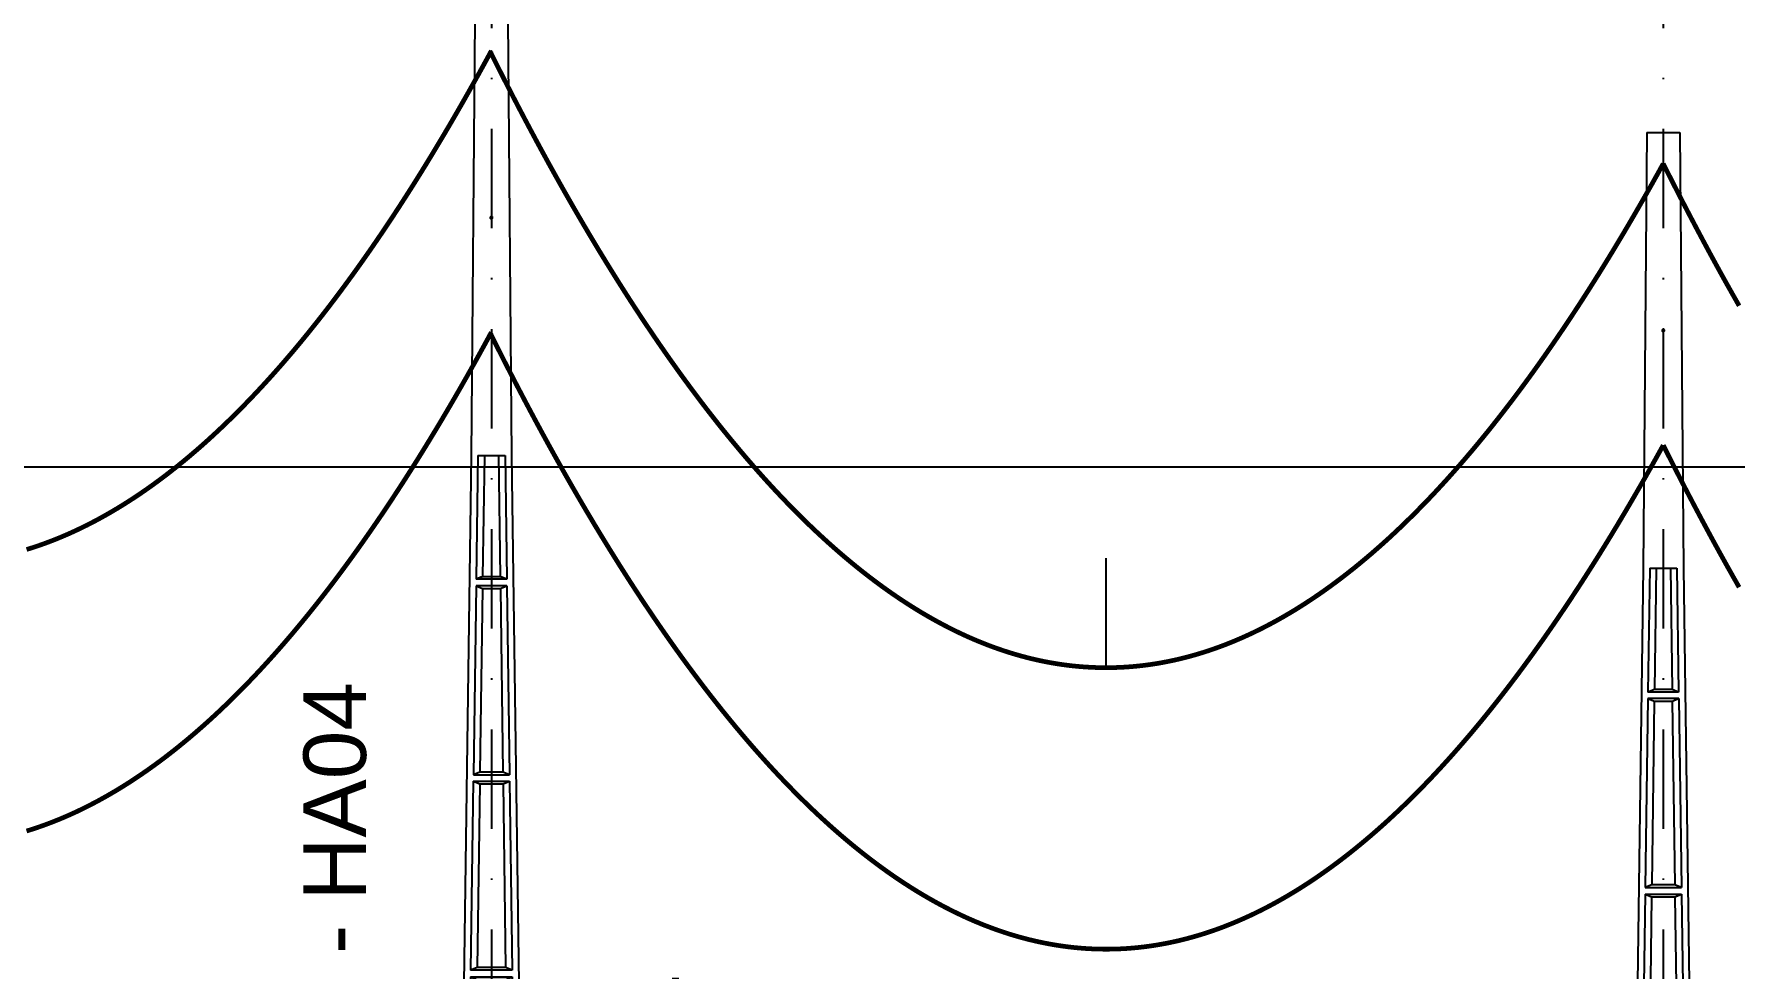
# Model space of a CAD drawing. Header units: metres. Extents: x -121 to 9872, y 3505 to 10721.
# Drawn here: x 708.9 to 817.6, y 9767.9 to 9827.7 of the extents above; entities that cross this region are included whole.
import ezdxf

# ---------------------------------------------------------------- set-up
doc = ezdxf.new("R2010")
doc.units = ezdxf.units.M
doc.header["$PDMODE"] = 2
doc.linetypes.add('DASHDOT', pattern=[25.4, 12.7, -6.35, 0, -6.35])
for name, color, linetype in [('CON-EOL- CA MAGNOLIA', 210, 'Continuous'), ('CON-EOL- CA ORCHID', 240, 'Continuous'), ('CON-EOL- FO', 101, 'Continuous'), ('cotas', 7, 'Continuous'), ('Grade', 9, 'Continuous'), ('Ind.Rot', 8, 'DASHDOT'), ('Perfil - Texto Geral', 7, 'Continuous'), ('POSTE DT', 7, 'Continuous')]:
    doc.layers.add(name, color=color, linetype=linetype)
doc.styles.add('Arial', font='arial.ttf')
doc.styles.get("Standard").update_dxf_attribs({"font": 'arial.ttf'})
doc.dimstyles.new('ISO-25', dxfattribs={"dimtxt": 2.5, "dimasz": 2.5, "dimexe": 1.25, "dimexo": 0.625, "dimtad": 1, "dimzin": 1, "dimtxsty": 'Standard', "dimcen": 2.5, "dimaunit": 1, "dimadec": 3, "dimazin": 3, "dimtfac": 1, "dimtmove": 0, "dimatfit": 3, "dimfxlon": 1, "dimarcsym": 0})

# ---------------------------------------------------------------- blocks, each defined once
blk = doc.blocks.new('*U11')
at = {"layer": 'POSTE DT', "extrusion": (0, 1, 0)}
for p, q in [((-3.31, 349.86), (-4.05, 262)), ((-3.31, 349.86), (3.31, 349.86)), ((3.31, 349.86), (4.06, 262)), ((-4.05, 262), (-7.72, 0)), ((-4.05, 262), (-4.05, 262)), ((-2.73, 262), (-3.08, 237.05)), ((-2.73, 262), (2.75, 262)), ((-1.42, 262), (-1.77, 237.57)), ((1.43, 262), (1.77, 237.57)), ((2.75, 262), (3.1, 237.05)), ((4.06, 262), (7.72, 0)), ((3.1, 237.05), (-3.08, 237.05)), ((-3.1, 235.74), (-3.63, 197.65)), ((3.11, 235.73), (-3.1, 235.74)), ((-1.8, 235.21), (-2.32, 198.19)), ((1.8, 235.21), (2.32, 198.19)), ((3.11, 235.73), (3.65, 197.65)), ((-3.65, 196.34), (-4.19, 158.25)), ((-2.35, 195.8), (-2.87, 158.8)), ((2.35, 195.8), (2.87, 158.8)), ((3.66, 196.34), (4.2, 158.25)), ((-4.21, 156.94), (-4.74, 118.85)), ((-2.9, 156.39), (-3.42, 119.41)), ((2.91, 156.39), (3.42, 119.41)), ((4.21, 156.94), (4.75, 118.85)), ((-4.76, 117.54), (-5.29, 79.45)), ((4.77, 117.54), (-4.76, 117.54)), ((4.75, 118.85), (-4.74, 118.85)), ((-3.46, 116.98), (-3.97, 80.02)), ((3.46, 116.98), (3.98, 80.02)), ((4.77, 117.54), (5.3, 79.45)), ((5.3, 79.45), (-5.29, 79.45)), ((-5.31, 78.14), (-5.85, 40.06)), ((5.32, 78.14), (-5.31, 78.14)), ((-4.01, 77.57), (-4.53, 40.63)), ((4.01, 77.57), (4.53, 40.63)), ((5.32, 78.14), (5.85, 40.06)), ((-5.86, 38.74), (-6.41, 0)), ((5.87, 38.74), (-5.86, 38.74)), ((5.85, 40.06), (-5.85, 40.06)), ((-4.56, 38.17), (-5.1, 0)), ((4.56, 38.17), (5.1, 0)), ((5.87, 38.74), (6.41, 0)), ((-6.41, 0), (-7.72, 0)), ((-5.1, 0), (-6.41, 0)), ((5.1, 0), (-5.1, 0)), ((6.41, 0), (5.1, 0)), ((7.72, 0), (6.41, 0))]:
    blk.add_line(p, q, dxfattribs=at)
at = {"layer": 'POSTE DT', "ltscale": 3}
for points in [[(-3.65, 196.34), (3.66, 196.34)], [(-3.63, 197.65), (3.65, 197.65)], [(4.2, 158.25), (-4.19, 158.25)], [(-4.21, 156.94), (4.21, 156.94)]]:
    blk.add_lwpolyline(points, dxfattribs=at)
at = {"layer": 'POSTE DT'}
for points, knots in [([(0.25, 309.94), (0.25, 309.93), (0.25, 309.93), (0.25, 309.92), (0.25, 309.91), (0.25, 309.9), (0.25, 309.89), (0.24, 309.85), (0.22, 309.82), (0.19, 309.77), (0.16, 309.74), (0.11, 309.71), (0.08, 309.7), (0.01, 309.68), (-0.02, 309.68), (-0.08, 309.7), (-0.11, 309.71), (-0.16, 309.74), (-0.18, 309.76), (-0.21, 309.8), (-0.22, 309.82), (-0.24, 309.85), (-0.24, 309.87), (-0.25, 309.89), (-0.25, 309.9), (-0.25, 309.92), (-0.25, 309.92), (-0.25, 309.93), (-0.25, 309.94), (-0.25, 309.95), (-0.25, 309.95), (-0.25, 309.96), (-0.25, 309.97), (-0.24, 310), (-0.23, 310.02), (-0.21, 310.07), (-0.2, 310.09), (-0.15, 310.14), (-0.13, 310.15), (-0.07, 310.18), (-0.03, 310.19), (0.03, 310.19), (0.06, 310.18), (0.12, 310.16), (0.14, 310.14), (0.18, 310.11), (0.2, 310.09), (0.21, 310.06), (0.22, 310.05), (0.23, 310.04), (0.24, 310.01), (0.24, 309.99), (0.25, 309.97), (0.25, 309.96), (0.25, 309.95), (0.25, 309.94), (0.25, 309.94), (0.25, 309.94), (0.25, 309.94)], [-54.728303, -54.728303, -54.728303, -54.728303, -54.309038, -54.309038, -53.647169, -53.647169, -52.532885, -52.532885, -48.86224, -48.86224, -45.282765, -45.282765, -41.52867, -41.52867, -37.867486, -37.867486, -34.454589, -34.454589, -31.301423, -31.301423, -28.48103, -28.48103, -26.961755, -26.961755, -25.7544, -25.7544, -25.136228, -25.136228, -24.64409, -24.64409, -24.094201, -24.094201, -23.191199, -23.191199, -20.494482, -20.494482, -17.342863, -17.342863, -13.645538, -13.645538, -9.835989, -9.835989, -6.296781, -6.296781, -3.005029, -3.005029, 0, 0, 0, 1.527594, 1.527594, 3.697216, 3.697216, 4.489727, 4.489727, 5.01438, 5.01438, 5.095313, 5.095313, 5.095313, 5.095313]), ([(-1.77, 237.57), (-1.99, 237.49), (-2.21, 237.4), (-2.64, 237.22), (-2.86, 237.14), (-3.08, 237.05)], [0, 0, 0, 0, 56.660495, 56.660495, 113.412826, 113.412826, 113.412826, 113.412826]), ([(1.77, 237.57), (1.18, 237.57), (0.59, 237.57), (-0.59, 237.57), (-1.18, 237.57), (-1.77, 237.57)], [0, 0, 0, 0, 67.306894, 67.306894, 134.614447, 134.614447, 134.614447, 134.614447]), ([(3.1, 237.05), (2.87, 237.14), (2.65, 237.23), (2.21, 237.4), (1.99, 237.49), (1.77, 237.57)], [0, 0, 0, 0, 56.738948, 56.738948, 113.38731, 113.38731, 113.38731, 113.38731]), ([(-3.1, 235.74), (-2.88, 235.65), (-2.67, 235.56), (-2.23, 235.39), (-2.02, 235.3), (-1.8, 235.21)], [0.055576, 0.055576, 0.055576, 0.055576, 56.767409, 56.767409, 113.50757, 113.50757, 113.50757, 113.50757]), ([(-1.8, 235.21), (-1.2, 235.21), (-0.6, 235.21), (0.6, 235.21), (1.2, 235.21), (1.8, 235.21)], [0, 0, 0, 0, 68.567797, 68.567797, 137.136247, 137.136247, 137.136247, 137.136247]), ([(1.8, 235.21), (2.02, 235.3), (2.24, 235.38), (2.68, 235.56), (2.89, 235.65), (3.11, 235.73)], [0, 0, 0, 0, 56.845349, 56.845349, 113.599799, 113.599799, 113.599799, 113.599799]), ([(-3.65, 196.34), (-3.43, 196.25), (-3.22, 196.16), (-2.78, 195.98), (-2.57, 195.89), (-2.35, 195.8)], [0.054307, 0.054307, 0.054307, 0.054307, 63.527131, 63.527131, 127.063246, 127.063246, 127.063246, 127.063246]), ([(-2.32, 198.19), (-2.54, 198.1), (-2.76, 198.01), (-3.2, 197.83), (-3.41, 197.74), (-3.63, 197.65)], [0, 0, 0, 0, 63.412073, 63.412073, 126.777421, 126.777421, 126.777421, 126.777421]), ([(-2.35, 195.8), (-1.57, 195.8), (-0.78, 195.8), (0.79, 195.8), (1.57, 195.8), (2.35, 195.8)], [0, 0, 0, 0, 89.585713, 89.585713, 179.17191, 179.17191, 179.17191, 179.17191]), ([(2.32, 198.19), (1.55, 198.19), (0.77, 198.19), (-0.77, 198.19), (-1.55, 198.19), (-2.32, 198.19)], [0, 0, 0, 0, 88.31008, 88.31008, 176.620652, 176.620652, 176.620652, 176.620652]), ([(3.65, 197.65), (3.43, 197.74), (3.2, 197.83), (2.76, 198.01), (2.54, 198.1), (2.32, 198.19)], [0, 0, 0, 0, 63.488119, 63.488119, 126.880939, 126.880939, 126.880939, 126.880939]), ([(2.35, 195.8), (2.57, 195.89), (2.79, 195.98), (3.23, 196.16), (3.45, 196.25), (3.66, 196.34)], [0, 0, 0, 0, 63.60246, 63.60246, 127.109696, 127.109696, 127.109696, 127.109696]), ([(-2.87, 158.8), (-3.09, 158.71), (-3.31, 158.62), (-3.75, 158.43), (-3.97, 158.34), (-4.19, 158.25)], [0, 0, 0, 0, 70.301707, 70.301707, 140.590947, 140.590947, 140.590947, 140.590947]), ([(2.87, 158.8), (1.92, 158.8), (0.96, 158.8), (-0.96, 158.8), (-1.91, 158.8), (-2.87, 158.8)], [0, 0, 0, 0, 109.314454, 109.314454, 218.629264, 218.629264, 218.629264, 218.629264]), ([(4.2, 158.25), (3.98, 158.34), (3.76, 158.44), (3.31, 158.62), (3.09, 158.71), (2.87, 158.8)], [0, 0, 0, 0, 70.379198, 70.379198, 140.659718, 140.659718, 140.659718, 140.659718]), ([(-4.21, 156.94), (-3.99, 156.85), (-3.77, 156.75), (-3.34, 156.57), (-3.12, 156.48), (-2.9, 156.39)], [0.053423, 0.053423, 0.053423, 0.053423, 70.429742, 70.429742, 140.90167, 140.90167, 140.90167, 140.90167]), ([(-2.9, 156.39), (-1.94, 156.39), (-0.97, 156.39), (0.97, 156.39), (1.94, 156.39), (2.91, 156.39)], [0, 0, 0, 0, 110.60219, 110.60219, 221.20473, 221.20473, 221.20473, 221.20473]), ([(2.91, 156.39), (3.12, 156.48), (3.34, 156.57), (3.78, 156.75), (4, 156.85), (4.21, 156.94)], [0, 0, 0, 0, 70.506649, 70.506649, 140.914701, 140.914701, 140.914701, 140.914701]), ([(-4.76, 117.54), (-4.54, 117.45), (-4.32, 117.35), (-3.89, 117.17), (-3.67, 117.07), (-3.46, 116.98)], [0.052784, 0.052784, 0.052784, 0.052784, 77.438432, 77.438432, 154.950301, 154.950301, 154.950301, 154.950301]), ([(-3.42, 119.41), (-3.64, 119.32), (-3.86, 119.23), (-4.3, 119.04), (-4.52, 118.95), (-4.74, 118.85)], [0, 0, 0, 0, 77.299547, 77.299547, 154.618634, 154.618634, 154.618634, 154.618634]), ([(-3.46, 116.98), (-2.3, 116.98), (-1.15, 116.98), (1.15, 116.98), (2.31, 116.98), (3.46, 116.98)], [0, 0, 0, 0, 131.617604, 131.617604, 263.235447, 263.235447, 263.235447, 263.235447]), ([(3.42, 119.41), (2.28, 119.41), (1.14, 119.41), (-1.14, 119.41), (-2.28, 119.41), (-3.42, 119.41)], [0, 0, 0, 0, 130.319901, 130.319901, 260.640046, 260.640046, 260.640046, 260.640046]), ([(4.75, 118.85), (4.53, 118.95), (4.31, 119.04), (3.87, 119.23), (3.64, 119.32), (3.42, 119.41)], [0, 0, 0, 0, 77.381597, 77.381597, 154.66183, 154.66183, 154.66183, 154.66183]), ([(3.46, 116.98), (3.68, 117.07), (3.89, 117.17), (4.33, 117.35), (4.55, 117.45), (4.77, 117.54)], [0, 0, 0, 0, 77.520013, 77.520013, 154.938747, 154.938747, 154.938747, 154.938747]), ([(-3.97, 80.02), (-4.19, 79.93), (-4.41, 79.83), (-4.85, 79.64), (-5.07, 79.55), (-5.29, 79.45)], [0, 0, 0, 0, 84.379671, 84.379671, 168.809376, 168.809376, 168.809376, 168.809376]), ([(3.98, 80.02), (2.65, 80.02), (1.33, 80.02), (-1.32, 80.02), (-2.65, 80.02), (-3.97, 80.02)], [0, 0, 0, 0, 151.326157, 151.326157, 302.652465, 302.652465, 302.652465, 302.652465]), ([(5.3, 79.45), (5.08, 79.55), (4.86, 79.64), (4.42, 79.83), (4.2, 79.93), (3.98, 80.02)], [0, 0, 0, 0, 84.46863, 84.46863, 168.833721, 168.833721, 168.833721, 168.833721]), ([(-5.31, 78.14), (-5.09, 78.05), (-4.88, 77.95), (-4.44, 77.76), (-4.23, 77.67), (-4.01, 77.57)], [0.052308, 0.052308, 0.052308, 0.052308, 84.527725, 84.527725, 169.158824, 169.158824, 169.158824, 169.158824]), ([(-4.01, 77.57), (-2.67, 77.57), (-1.34, 77.57), (1.34, 77.57), (2.67, 77.57), (4.01, 77.57)], [0, 0, 0, 0, 152.632212, 152.632212, 305.264569, 305.264569, 305.264569, 305.264569]), ([(4.01, 77.57), (4.23, 77.67), (4.45, 77.76), (4.88, 77.95), (5.1, 78.05), (5.32, 78.14)], [0, 0, 0, 0, 84.616316, 84.616316, 169.129178, 169.129178, 169.129178, 169.129178]), ([(-5.86, 38.74), (-5.65, 38.65), (-5.43, 38.55), (-5, 38.36), (-4.78, 38.26), (-4.56, 38.17)], [0.026524, 0.026524, 0.026524, 0.026524, 91.679563, 91.679563, 183.466041, 183.466041, 183.466041, 183.466041]), ([(-4.53, 40.63), (-4.75, 40.53), (-4.97, 40.44), (-5.41, 40.25), (-5.63, 40.15), (-5.85, 40.06)], [0, 0, 0, 0, 91.523648, 91.523648, 183.126775, 183.126775, 183.126775, 183.126775]), ([(-4.56, 38.17), (-3.04, 38.17), (-1.52, 38.17), (1.52, 38.17), (3.04, 38.17), (4.56, 38.17)], [0, 0, 0, 0, 173.646192, 173.646192, 347.292451, 347.292451, 347.292451, 347.292451]), ([(4.53, 40.63), (3.02, 40.63), (1.51, 40.63), (-1.51, 40.63), (-3.02, 40.63), (-4.53, 40.63)], [0, 0, 0, 0, 172.33304, 172.33304, 344.666151, 344.666151, 344.666151, 344.666151]), ([(5.85, 40.06), (5.63, 40.15), (5.41, 40.25), (4.97, 40.44), (4.75, 40.53), (4.53, 40.63)], [0, 0, 0, 0, 91.621326, 91.621326, 183.137324, 183.137324, 183.137324, 183.137324]), ([(4.56, 38.17), (4.78, 38.26), (5, 38.36), (5.43, 38.55), (5.65, 38.65), (5.87, 38.74)], [0, 0, 0, 0, 91.776928, 91.776928, 183.448614, 183.448614, 183.448614, 183.448614])]:
    blk.add_open_spline(points, degree=3, knots=knots, dxfattribs=at)
blk = doc.blocks.new('*D50')
at = {"layer": 'cotas', "color": 0, "lineweight": -2, "transparency": 16777216}
for p, q in [((813, 9847.32), (813, 9851.07)), ((888, 9847.32), (888, 9851.07)), ((815.5, 9849.82), (885.5, 9849.82))]:
    blk.add_line(p, q, dxfattribs=at)
at = {"layer": 'cotas', "color": 0, "transparency": 16777216}
for points in [[(815.5, 9850.24), (815.5, 9849.41), (813, 9849.82)], [(885.5, 9850.24), (885.5, 9849.41), (888, 9849.82)]]:
    blk.add_solid(points, dxfattribs=at)
at = {"layer": 'Defpoints', "color": 0, "transparency": 16777216}
for p in [(888, 9849.82), (813, 9821.38), (888, 9815)]:
    blk.add_point(p, dxfattribs=at)
at = {"layer": 'cotas', "color": 0, "transparency": 16777216, "insert": (850.5, 9851.95), "char_height": 2.5, "attachment_point": 5}
blk.add_mtext('75,00', dxfattribs=at)
blk = doc.blocks.new('*D57')
at = {"layer": 'cotas', "color": 0, "lineweight": -2, "transparency": 16777216}
for p, q in [((738.09, 9854.68), (738.09, 9856.93)), ((813, 9854.68), (813, 9856.93)), ((740.59, 9855.68), (810.5, 9855.68))]:
    blk.add_line(p, q, dxfattribs=at)
at = {"layer": 'cotas', "color": 0, "transparency": 16777216}
for points in [[(740.59, 9856.1), (740.59, 9855.27), (738.09, 9855.68)], [(810.5, 9856.1), (810.5, 9855.27), (813, 9855.68)]]:
    blk.add_solid(points, dxfattribs=at)
at = {"layer": 'Defpoints', "color": 0, "transparency": 16777216}
for p in [(813, 9855.68), (738.09, 9828.59), (813, 9821.38)]:
    blk.add_point(p, dxfattribs=at)
at = {"layer": 'cotas', "color": 0, "transparency": 16777216, "insert": (775.55, 9857.58), "char_height": 2.5, "attachment_point": 5}
blk.add_mtext('75.00', dxfattribs=at)

msp = doc.modelspace()

# ---------------------------------------------------------------- linework, layer by layer
at = {"layer": 'CON-EOL- CA MAGNOLIA'}
msp.add_line((777.382, 9787.151), (777.382, 9794.151), dxfattribs=at)
msp.add_line((777.382, 9787.151), (777.382, 9794.151), dxfattribs=at)
msp.add_line((777.382, 9787.151), (777.382, 9794.151), dxfattribs=at)
at = {"layer": 'CON-EOL- CA MAGNOLIA', "const_width": 0.3}
for points in [[(737.997, 9826.59), (738.37, 9825.844), (738.743, 9825.105), (739.116, 9824.373), (739.49, 9823.648), (739.863, 9822.931), (740.236, 9822.221), (740.609, 9821.518), (740.982, 9820.822), (741.355, 9820.133), (741.728, 9819.452), (742.101, 9818.777), (742.475, 9818.11), (742.848, 9817.45), (743.221, 9816.797), (743.594, 9816.152), (743.967, 9815.513), (744.34, 9814.882), (744.713, 9814.258), (745.087, 9813.641), (745.46, 9813.031), (745.833, 9812.428), (746.206, 9811.832), (746.579, 9811.244), (746.952, 9810.663), (747.325, 9810.088), (747.698, 9809.521), (748.072, 9808.961), (748.445, 9808.409), (748.818, 9807.863), (749.191, 9807.324), (749.564, 9806.793), (749.937, 9806.269), (750.31, 9805.752), (750.684, 9805.242), (751.057, 9804.739), (751.43, 9804.243), (751.803, 9803.754), (752.176, 9803.273), (752.549, 9802.798), (752.922, 9802.331), (753.296, 9801.871), (753.669, 9801.418), (754.042, 9800.972), (754.415, 9800.533), (754.788, 9800.101), (755.161, 9799.677), (755.534, 9799.259), (755.907, 9798.849), (756.281, 9798.445), (756.654, 9798.049), (757.027, 9797.66), (757.4, 9797.278), (757.773, 9796.903), (758.146, 9796.535), (758.519, 9796.174), (758.893, 9795.82), (759.266, 9795.474), (759.639, 9795.134), (760.012, 9794.802), (760.385, 9794.476), (760.758, 9794.158), (761.131, 9793.847), (761.504, 9793.543), (761.878, 9793.246), (762.251, 9792.956), (762.624, 9792.673), (762.997, 9792.397), (763.37, 9792.128), (763.743, 9791.866), (764.116, 9791.612), (764.49, 9791.364), (764.863, 9791.124), (765.236, 9790.891), (765.609, 9790.664), (765.982, 9790.445), (766.355, 9790.233), (766.728, 9790.028), (767.101, 9789.83), (767.475, 9789.639), (767.848, 9789.455), (768.221, 9789.278), (768.594, 9789.108), (768.967, 9788.945), (769.34, 9788.79), (769.713, 9788.641), (770.087, 9788.5), (770.46, 9788.365), (770.833, 9788.238), (771.206, 9788.117), (771.579, 9788.004), (771.952, 9787.898), (772.325, 9787.799), (772.698, 9787.707), (773.072, 9787.621), (773.445, 9787.543), (773.818, 9787.473), (774.191, 9787.409), (774.564, 9787.352), (774.937, 9787.302), (775.31, 9787.259), (775.684, 9787.224), (776.057, 9787.195), (776.43, 9787.174), (776.803, 9787.159), (777.176, 9787.152), (777.549, 9787.151), (777.922, 9787.158), (778.296, 9787.172), (778.669, 9787.192), (779.042, 9787.22), (779.415, 9787.255), (779.788, 9787.297), (780.161, 9787.346), (780.534, 9787.402), (780.907, 9787.465), (781.281, 9787.536), (781.654, 9787.613), (782.027, 9787.697), (782.4, 9787.789), (782.773, 9787.887), (783.146, 9787.993), (783.519, 9788.105), (783.893, 9788.225), (784.266, 9788.351), (784.639, 9788.485), (785.012, 9788.626), (785.385, 9788.774), (785.758, 9788.929), (786.131, 9789.091), (786.504, 9789.26), (786.878, 9789.436), (787.251, 9789.619), (787.624, 9789.809), (787.997, 9790.006), (788.37, 9790.211), (788.743, 9790.422), (789.116, 9790.641), (789.49, 9790.866), (789.863, 9791.099), (790.236, 9791.339), (790.609, 9791.585), (790.982, 9791.839), (791.355, 9792.1), (791.728, 9792.368), (792.101, 9792.643), (792.475, 9792.925), (792.848, 9793.215), (793.221, 9793.511), (793.594, 9793.814), (793.967, 9794.125), (794.34, 9794.442), (794.713, 9794.767), (795.087, 9795.099), (795.46, 9795.437), (795.833, 9795.783), (796.206, 9796.136), (796.579, 9796.496), (796.952, 9796.863), (797.325, 9797.238), (797.698, 9797.619), (798.072, 9798.007), (798.445, 9798.403), (798.818, 9798.806), (799.191, 9799.215), (799.564, 9799.632), (799.937, 9800.056), (800.31, 9800.487), (800.684, 9800.925), (801.057, 9801.37), (801.43, 9801.823), (801.803, 9802.282), (802.176, 9802.749), (802.549, 9803.222), (802.922, 9803.703), (803.296, 9804.191), (803.669, 9804.686), (804.042, 9805.188), (804.415, 9805.697), (804.788, 9806.214), (805.161, 9806.737), (805.534, 9807.268), (805.907, 9807.806), (806.281, 9808.351), (806.654, 9808.903), (807.027, 9809.462), (807.4, 9810.028), (807.773, 9810.601), (808.146, 9811.182), (808.519, 9811.77), (808.893, 9812.364), (809.266, 9812.967), (809.639, 9813.576), (810.012, 9814.192), (810.385, 9814.815), (810.758, 9815.446), (811.131, 9816.084), (811.504, 9816.729), (811.878, 9817.381), (812.251, 9818.04), (812.624, 9818.706), (812.997, 9819.38)], [(737.997, 9826.59), (738.37, 9825.844), (738.743, 9825.105), (739.116, 9824.373), (739.49, 9823.648), (739.863, 9822.931), (740.236, 9822.221), (740.609, 9821.518), (740.982, 9820.822), (741.355, 9820.133), (741.728, 9819.452), (742.101, 9818.777), (742.475, 9818.11), (742.848, 9817.45), (743.221, 9816.797), (743.594, 9816.152), (743.967, 9815.513), (744.34, 9814.882), (744.713, 9814.258), (745.087, 9813.64), (745.46, 9813.031), (745.833, 9812.428), (746.206, 9811.832), (746.579, 9811.244), (746.952, 9810.663), (747.325, 9810.088), (747.698, 9809.521), (748.072, 9808.961), (748.445, 9808.409), (748.818, 9807.863), (749.191, 9807.325), (749.564, 9806.793), (749.937, 9806.269), (750.31, 9805.752), (750.684, 9805.242), (751.057, 9804.739), (751.43, 9804.243), (751.803, 9803.754), (752.176, 9803.273), (752.549, 9802.799), (752.922, 9802.331), (753.296, 9801.871), (753.669, 9801.418), (754.042, 9800.972), (754.415, 9800.533), (754.788, 9800.101), (755.161, 9799.677), (755.534, 9799.259), (755.907, 9798.849), (756.281, 9798.445), (756.654, 9798.049), (757.027, 9797.66), (757.4, 9797.278), (757.773, 9796.903), (758.146, 9796.535), (758.519, 9796.174), (758.893, 9795.82), (759.266, 9795.474), (759.639, 9795.134), (760.012, 9794.802), (760.385, 9794.476), (760.758, 9794.158), (761.131, 9793.847), (761.504, 9793.543), (761.878, 9793.246), (762.251, 9792.956), (762.624, 9792.673), (762.997, 9792.397), (763.37, 9792.128), (763.743, 9791.866), (764.116, 9791.612), (764.49, 9791.364), (764.863, 9791.124), (765.236, 9790.89), (765.609, 9790.664), (765.982, 9790.445), (766.355, 9790.233), (766.728, 9790.028), (767.101, 9789.83), (767.475, 9789.639), (767.848, 9789.455), (768.221, 9789.278), (768.594, 9789.108), (768.967, 9788.945), (769.34, 9788.79), (769.713, 9788.641), (770.087, 9788.5), (770.46, 9788.365), (770.833, 9788.238), (771.206, 9788.117), (771.579, 9788.004), (771.952, 9787.898), (772.325, 9787.799), (772.698, 9787.707), (773.072, 9787.621), (773.445, 9787.543), (773.818, 9787.473), (774.191, 9787.409), (774.564, 9787.352), (774.937, 9787.302), (775.31, 9787.259), (775.684, 9787.224), (776.057, 9787.195), (776.43, 9787.174), (776.803, 9787.159), (777.176, 9787.152), (777.549, 9787.151), (777.922, 9787.158), (778.296, 9787.172), (778.669, 9787.192), (779.042, 9787.22), (779.415, 9787.255), (779.788, 9787.297), (780.161, 9787.346), (780.534, 9787.402), (780.907, 9787.466), (781.281, 9787.536), (781.654, 9787.613), (782.027, 9787.697), (782.4, 9787.789), (782.773, 9787.887), (783.146, 9787.993), (783.519, 9788.105), (783.893, 9788.225), (784.266, 9788.351), (784.639, 9788.485), (785.012, 9788.626), (785.385, 9788.774), (785.758, 9788.929), (786.131, 9789.091), (786.504, 9789.26), (786.878, 9789.436), (787.251, 9789.619), (787.624, 9789.809), (787.997, 9790.006), (788.37, 9790.211), (788.743, 9790.422), (789.116, 9790.641), (789.49, 9790.866), (789.863, 9791.099), (790.236, 9791.339), (790.609, 9791.585), (790.982, 9791.839), (791.355, 9792.1), (791.728, 9792.368), (792.101, 9792.643), (792.475, 9792.925), (792.848, 9793.215), (793.221, 9793.511), (793.594, 9793.814), (793.967, 9794.125), (794.34, 9794.442), (794.713, 9794.767), (795.087, 9795.099), (795.46, 9795.437), (795.833, 9795.783), (796.206, 9796.136), (796.579, 9796.496), (796.952, 9796.863), (797.325, 9797.238), (797.698, 9797.619), (798.072, 9798.007), (798.445, 9798.403), (798.818, 9798.806), (799.191, 9799.215), (799.564, 9799.632), (799.937, 9800.056), (800.31, 9800.487), (800.684, 9800.925), (801.057, 9801.37), (801.43, 9801.823), (801.803, 9802.282), (802.176, 9802.749), (802.549, 9803.222), (802.922, 9803.703), (803.296, 9804.191), (803.669, 9804.686), (804.042, 9805.188), (804.415, 9805.697), (804.788, 9806.214), (805.161, 9806.737), (805.534, 9807.268), (805.907, 9807.806), (806.281, 9808.351), (806.654, 9808.903), (807.027, 9809.462), (807.4, 9810.028), (807.773, 9810.601), (808.146, 9811.182), (808.519, 9811.77), (808.893, 9812.364), (809.266, 9812.967), (809.639, 9813.576), (810.012, 9814.192), (810.385, 9814.815), (810.758, 9815.446), (811.131, 9816.084), (811.504, 9816.729), (811.878, 9817.381), (812.251, 9818.04), (812.624, 9818.706), (812.997, 9819.38)], [(737.997, 9826.59), (738.37, 9825.844), (738.743, 9825.105), (739.116, 9824.373), (739.49, 9823.648), (739.863, 9822.931), (740.236, 9822.221), (740.609, 9821.518), (740.982, 9820.822), (741.355, 9820.133), (741.728, 9819.452), (742.101, 9818.777), (742.475, 9818.11), (742.848, 9817.45), (743.221, 9816.797), (743.594, 9816.152), (743.967, 9815.513), (744.34, 9814.882), (744.713, 9814.258), (745.087, 9813.64), (745.46, 9813.031), (745.833, 9812.428), (746.206, 9811.832), (746.579, 9811.244), (746.952, 9810.663), (747.325, 9810.088), (747.698, 9809.521), (748.072, 9808.961), (748.445, 9808.409), (748.818, 9807.863), (749.191, 9807.325), (749.564, 9806.793), (749.937, 9806.269), (750.31, 9805.752), (750.684, 9805.242), (751.057, 9804.739), (751.43, 9804.243), (751.803, 9803.754), (752.176, 9803.273), (752.549, 9802.799), (752.922, 9802.331), (753.296, 9801.871), (753.669, 9801.418), (754.042, 9800.972), (754.415, 9800.533), (754.788, 9800.101), (755.161, 9799.677), (755.534, 9799.259), (755.907, 9798.849), (756.281, 9798.445), (756.654, 9798.049), (757.027, 9797.66), (757.4, 9797.278), (757.773, 9796.903), (758.146, 9796.535), (758.519, 9796.174), (758.893, 9795.82), (759.266, 9795.474), (759.639, 9795.134), (760.012, 9794.802), (760.385, 9794.476), (760.758, 9794.158), (761.131, 9793.847), (761.504, 9793.543), (761.878, 9793.246), (762.251, 9792.956), (762.624, 9792.673), (762.997, 9792.397), (763.37, 9792.128), (763.743, 9791.866), (764.116, 9791.612), (764.49, 9791.364), (764.863, 9791.124), (765.236, 9790.89), (765.609, 9790.664), (765.982, 9790.445), (766.355, 9790.233), (766.728, 9790.028), (767.101, 9789.83), (767.475, 9789.639), (767.848, 9789.455), (768.221, 9789.278), (768.594, 9789.108), (768.967, 9788.945), (769.34, 9788.79), (769.713, 9788.641), (770.087, 9788.5), (770.46, 9788.365), (770.833, 9788.238), (771.206, 9788.117), (771.579, 9788.004), (771.952, 9787.898), (772.325, 9787.799), (772.698, 9787.707), (773.072, 9787.621), (773.445, 9787.543), (773.818, 9787.473), (774.191, 9787.409), (774.564, 9787.352), (774.937, 9787.302), (775.31, 9787.259), (775.684, 9787.224), (776.057, 9787.195), (776.43, 9787.174), (776.803, 9787.159), (777.176, 9787.152), (777.549, 9787.151), (777.922, 9787.158), (778.296, 9787.172), (778.669, 9787.192), (779.042, 9787.22), (779.415, 9787.255), (779.788, 9787.297), (780.161, 9787.346), (780.534, 9787.402), (780.907, 9787.466), (781.281, 9787.536), (781.654, 9787.613), (782.027, 9787.697), (782.4, 9787.789), (782.773, 9787.887), (783.146, 9787.993), (783.519, 9788.105), (783.893, 9788.225), (784.266, 9788.351), (784.639, 9788.485), (785.012, 9788.626), (785.385, 9788.774), (785.758, 9788.929), (786.131, 9789.091), (786.504, 9789.26), (786.878, 9789.436), (787.251, 9789.619), (787.624, 9789.809), (787.997, 9790.006), (788.37, 9790.211), (788.743, 9790.422), (789.116, 9790.641), (789.49, 9790.866), (789.863, 9791.099), (790.236, 9791.339), (790.609, 9791.585), (790.982, 9791.839), (791.355, 9792.1), (791.728, 9792.368), (792.101, 9792.643), (792.475, 9792.925), (792.848, 9793.215), (793.221, 9793.511), (793.594, 9793.814), (793.967, 9794.125), (794.34, 9794.442), (794.713, 9794.767), (795.087, 9795.099), (795.46, 9795.437), (795.833, 9795.783), (796.206, 9796.136), (796.579, 9796.496), (796.952, 9796.863), (797.325, 9797.238), (797.698, 9797.619), (798.072, 9798.007), (798.445, 9798.403), (798.818, 9798.806), (799.191, 9799.215), (799.564, 9799.632), (799.937, 9800.056), (800.31, 9800.487), (800.684, 9800.925), (801.057, 9801.37), (801.43, 9801.823), (801.803, 9802.282), (802.176, 9802.749), (802.549, 9803.222), (802.922, 9803.703), (803.296, 9804.191), (803.669, 9804.686), (804.042, 9805.188), (804.415, 9805.697), (804.788, 9806.214), (805.161, 9806.737), (805.534, 9807.268), (805.907, 9807.806), (806.281, 9808.351), (806.654, 9808.903), (807.027, 9809.462), (807.4, 9810.028), (807.773, 9810.601), (808.146, 9811.182), (808.519, 9811.77), (808.893, 9812.364), (809.266, 9812.967), (809.639, 9813.576), (810.012, 9814.192), (810.385, 9814.815), (810.758, 9815.446), (811.131, 9816.084), (811.504, 9816.729), (811.878, 9817.381), (812.251, 9818.04), (812.624, 9818.706), (812.997, 9819.38)], [(812.997, 9819.38), (813.37, 9818.638), (813.743, 9817.903), (814.116, 9817.176), (814.49, 9816.455), (814.863, 9815.742), (815.236, 9815.036), (815.609, 9814.337), (815.982, 9813.645), (816.355, 9812.961), (816.728, 9812.283), (817.101, 9811.613), (817.475, 9810.95), (817.848, 9810.294)], [(812.997, 9819.38), (813.37, 9818.638), (813.743, 9817.903), (814.116, 9817.176), (814.49, 9816.455), (814.863, 9815.742), (815.236, 9815.036), (815.609, 9814.337), (815.982, 9813.645), (816.355, 9812.961), (816.728, 9812.283), (817.101, 9811.613), (817.475, 9810.95), (817.848, 9810.294)], [(812.997, 9819.38), (813.37, 9818.638), (813.743, 9817.903), (814.116, 9817.176), (814.49, 9816.455), (814.863, 9815.742), (815.236, 9815.036), (815.609, 9814.337), (815.982, 9813.645), (816.355, 9812.961), (816.728, 9812.283), (817.101, 9811.613), (817.475, 9810.95), (817.848, 9810.294)]]:
    msp.add_lwpolyline(points, dxfattribs=at)
at = {"layer": 'CON-EOL- CA ORCHID', "const_width": 0.3}
for points in [[(708.382, 9794.707), (708.768, 9794.828), (709.153, 9794.957), (709.539, 9795.093), (709.925, 9795.238), (710.311, 9795.39), (710.697, 9795.549), (711.083, 9795.717), (711.469, 9795.892), (711.854, 9796.074), (712.24, 9796.265), (712.626, 9796.463), (713.012, 9796.668), (713.398, 9796.882), (713.784, 9797.103), (714.17, 9797.332), (714.555, 9797.568), (714.941, 9797.812), (715.327, 9798.064), (715.713, 9798.324), (716.099, 9798.591), (716.485, 9798.866), (716.871, 9799.149), (717.257, 9799.439), (717.642, 9799.737), (718.028, 9800.043), (718.414, 9800.357), (718.8, 9800.678), (719.186, 9801.007), (719.572, 9801.343), (719.958, 9801.688), (720.343, 9802.04), (720.729, 9802.4), (721.115, 9802.767), (721.501, 9803.142), (721.887, 9803.525), (722.273, 9803.916), (722.659, 9804.314), (723.044, 9804.72), (723.43, 9805.134), (723.816, 9805.556), (724.202, 9805.985), (724.588, 9806.422), (724.974, 9806.866), (725.36, 9807.319), (725.745, 9807.779), (726.131, 9808.247), (726.517, 9808.723), (726.903, 9809.206), (727.289, 9809.697), (727.675, 9810.196), (728.061, 9810.703), (728.446, 9811.217), (728.832, 9811.739), (729.218, 9812.269), (729.604, 9812.806), (729.99, 9813.352), (730.376, 9813.905), (730.762, 9814.466), (731.148, 9815.034), (731.533, 9815.611), (731.919, 9816.195), (732.305, 9816.787), (732.691, 9817.387), (733.077, 9817.994), (733.463, 9818.609), (733.849, 9819.232), (734.234, 9819.863), (734.62, 9820.502), (735.006, 9821.148), (735.392, 9821.802), (735.778, 9822.464), (736.164, 9823.134), (736.55, 9823.812), (736.935, 9824.497), (737.321, 9825.19), (737.707, 9825.891), (738.093, 9826.6)], [(708.382, 9794.707), (708.768, 9794.828), (709.153, 9794.957), (709.539, 9795.094), (709.925, 9795.238), (710.311, 9795.39), (710.697, 9795.549), (711.083, 9795.717), (711.469, 9795.892), (711.854, 9796.074), (712.24, 9796.264), (712.626, 9796.463), (713.012, 9796.668), (713.398, 9796.882), (713.784, 9797.103), (714.17, 9797.332), (714.555, 9797.568), (714.941, 9797.812), (715.327, 9798.064), (715.713, 9798.324), (716.099, 9798.591), (716.485, 9798.866), (716.871, 9799.149), (717.257, 9799.439), (717.642, 9799.737), (718.028, 9800.043), (718.414, 9800.357), (718.8, 9800.678), (719.186, 9801.007), (719.572, 9801.344), (719.958, 9801.688), (720.343, 9802.04), (720.729, 9802.4), (721.115, 9802.767), (721.501, 9803.142), (721.887, 9803.525), (722.273, 9803.916), (722.659, 9804.314), (723.044, 9804.72), (723.43, 9805.134), (723.816, 9805.556), (724.202, 9805.985), (724.588, 9806.422), (724.974, 9806.867), (725.36, 9807.319), (725.745, 9807.779), (726.131, 9808.247), (726.517, 9808.723), (726.903, 9809.206), (727.289, 9809.697), (727.675, 9810.196), (728.061, 9810.703), (728.446, 9811.217), (728.832, 9811.739), (729.218, 9812.269), (729.604, 9812.807), (729.99, 9813.352), (730.376, 9813.905), (730.762, 9814.466), (731.148, 9815.035), (731.533, 9815.611), (731.919, 9816.195), (732.305, 9816.787), (732.691, 9817.387), (733.077, 9817.994), (733.463, 9818.609), (733.849, 9819.233), (734.234, 9819.863), (734.62, 9820.502), (735.006, 9821.148), (735.392, 9821.802), (735.778, 9822.464), (736.164, 9823.134), (736.55, 9823.812), (736.935, 9824.497), (737.321, 9825.19), (737.707, 9825.891), (738.093, 9826.6)], [(708.382, 9794.707), (708.768, 9794.828), (709.153, 9794.957), (709.539, 9795.094), (709.925, 9795.238), (710.311, 9795.39), (710.697, 9795.549), (711.083, 9795.717), (711.469, 9795.892), (711.854, 9796.074), (712.24, 9796.264), (712.626, 9796.463), (713.012, 9796.668), (713.398, 9796.882), (713.784, 9797.103), (714.17, 9797.332), (714.555, 9797.568), (714.941, 9797.812), (715.327, 9798.064), (715.713, 9798.324), (716.099, 9798.591), (716.485, 9798.866), (716.871, 9799.149), (717.257, 9799.439), (717.642, 9799.737), (718.028, 9800.043), (718.414, 9800.357), (718.8, 9800.678), (719.186, 9801.007), (719.572, 9801.344), (719.958, 9801.688), (720.343, 9802.04), (720.729, 9802.4), (721.115, 9802.767), (721.501, 9803.142), (721.887, 9803.525), (722.273, 9803.916), (722.659, 9804.314), (723.044, 9804.72), (723.43, 9805.134), (723.816, 9805.556), (724.202, 9805.985), (724.588, 9806.422), (724.974, 9806.867), (725.36, 9807.319), (725.745, 9807.779), (726.131, 9808.247), (726.517, 9808.723), (726.903, 9809.206), (727.289, 9809.697), (727.675, 9810.196), (728.061, 9810.703), (728.446, 9811.217), (728.832, 9811.739), (729.218, 9812.269), (729.604, 9812.807), (729.99, 9813.352), (730.376, 9813.905), (730.762, 9814.466), (731.148, 9815.035), (731.533, 9815.611), (731.919, 9816.195), (732.305, 9816.787), (732.691, 9817.387), (733.077, 9817.994), (733.463, 9818.609), (733.849, 9819.233), (734.234, 9819.863), (734.62, 9820.502), (735.006, 9821.148), (735.392, 9821.802), (735.778, 9822.464), (736.164, 9823.134), (736.55, 9823.812), (736.935, 9824.497), (737.321, 9825.19), (737.707, 9825.891), (738.093, 9826.6)]]:
    msp.add_lwpolyline(points, dxfattribs=at)
at = {"layer": 'CON-EOL- FO', "const_width": 0.3}
for points in [[(708.382, 9776.707), (708.768, 9776.828), (709.153, 9776.957), (709.539, 9777.093), (709.925, 9777.238), (710.311, 9777.39), (710.697, 9777.549), (711.083, 9777.717), (711.469, 9777.892), (711.854, 9778.074), (712.24, 9778.265), (712.626, 9778.463), (713.012, 9778.668), (713.398, 9778.882), (713.784, 9779.103), (714.17, 9779.332), (714.555, 9779.568), (714.941, 9779.812), (715.327, 9780.064), (715.713, 9780.324), (716.099, 9780.591), (716.485, 9780.866), (716.871, 9781.149), (717.257, 9781.439), (717.642, 9781.737), (718.028, 9782.043), (718.414, 9782.357), (718.8, 9782.678), (719.186, 9783.007), (719.572, 9783.343), (719.958, 9783.688), (720.343, 9784.04), (720.729, 9784.4), (721.115, 9784.767), (721.501, 9785.142), (721.887, 9785.525), (722.273, 9785.916), (722.659, 9786.314), (723.044, 9786.72), (723.43, 9787.134), (723.816, 9787.556), (724.202, 9787.985), (724.588, 9788.422), (724.974, 9788.866), (725.36, 9789.319), (725.745, 9789.779), (726.131, 9790.247), (726.517, 9790.723), (726.903, 9791.206), (727.289, 9791.697), (727.675, 9792.196), (728.061, 9792.703), (728.446, 9793.217), (728.832, 9793.739), (729.218, 9794.269), (729.604, 9794.806), (729.99, 9795.352), (730.376, 9795.905), (730.762, 9796.466), (731.148, 9797.034), (731.533, 9797.611), (731.919, 9798.195), (732.305, 9798.787), (732.691, 9799.387), (733.077, 9799.994), (733.463, 9800.609), (733.849, 9801.232), (734.234, 9801.863), (734.62, 9802.502), (735.006, 9803.148), (735.392, 9803.802), (735.778, 9804.464), (736.164, 9805.134), (736.55, 9805.812), (736.935, 9806.497), (737.321, 9807.19), (737.707, 9807.891), (738.093, 9808.6)], [(708.382, 9776.707), (708.768, 9776.828), (709.153, 9776.957), (709.539, 9777.094), (709.925, 9777.238), (710.311, 9777.39), (710.697, 9777.549), (711.083, 9777.717), (711.469, 9777.891), (711.854, 9778.074), (712.24, 9778.264), (712.626, 9778.463), (713.012, 9778.668), (713.398, 9778.882), (713.784, 9779.103), (714.17, 9779.332), (714.555, 9779.568), (714.941, 9779.812), (715.327, 9780.064), (715.713, 9780.324), (716.099, 9780.591), (716.485, 9780.866), (716.871, 9781.149), (717.257, 9781.439), (717.642, 9781.737), (718.028, 9782.043), (718.414, 9782.357), (718.8, 9782.678), (719.186, 9783.007), (719.572, 9783.344), (719.958, 9783.688), (720.343, 9784.04), (720.729, 9784.4), (721.115, 9784.767), (721.501, 9785.142), (721.887, 9785.525), (722.273, 9785.916), (722.659, 9786.314), (723.044, 9786.72), (723.43, 9787.134), (723.816, 9787.556), (724.202, 9787.985), (724.588, 9788.422), (724.974, 9788.867), (725.36, 9789.319), (725.745, 9789.779), (726.131, 9790.247), (726.517, 9790.723), (726.903, 9791.206), (727.289, 9791.697), (727.675, 9792.196), (728.061, 9792.703), (728.446, 9793.217), (728.832, 9793.739), (729.218, 9794.269), (729.604, 9794.807), (729.99, 9795.352), (730.376, 9795.905), (730.762, 9796.466), (731.148, 9797.034), (731.533, 9797.611), (731.919, 9798.195), (732.305, 9798.787), (732.691, 9799.387), (733.077, 9799.994), (733.463, 9800.609), (733.849, 9801.233), (734.234, 9801.863), (734.62, 9802.502), (735.006, 9803.148), (735.392, 9803.803), (735.778, 9804.464), (736.164, 9805.134), (736.55, 9805.812), (736.935, 9806.497), (737.321, 9807.19), (737.707, 9807.891), (738.093, 9808.6)], [(708.382, 9776.707), (708.768, 9776.828), (709.153, 9776.957), (709.539, 9777.094), (709.925, 9777.238), (710.311, 9777.39), (710.697, 9777.549), (711.083, 9777.717), (711.469, 9777.891), (711.854, 9778.074), (712.24, 9778.264), (712.626, 9778.463), (713.012, 9778.668), (713.398, 9778.882), (713.784, 9779.103), (714.17, 9779.332), (714.555, 9779.568), (714.941, 9779.812), (715.327, 9780.064), (715.713, 9780.324), (716.099, 9780.591), (716.485, 9780.866), (716.871, 9781.149), (717.257, 9781.439), (717.642, 9781.737), (718.028, 9782.043), (718.414, 9782.357), (718.8, 9782.678), (719.186, 9783.007), (719.572, 9783.344), (719.958, 9783.688), (720.343, 9784.04), (720.729, 9784.4), (721.115, 9784.767), (721.501, 9785.142), (721.887, 9785.525), (722.273, 9785.916), (722.659, 9786.314), (723.044, 9786.72), (723.43, 9787.134), (723.816, 9787.556), (724.202, 9787.985), (724.588, 9788.422), (724.974, 9788.867), (725.36, 9789.319), (725.745, 9789.779), (726.131, 9790.247), (726.517, 9790.723), (726.903, 9791.206), (727.289, 9791.697), (727.675, 9792.196), (728.061, 9792.703), (728.446, 9793.217), (728.832, 9793.739), (729.218, 9794.269), (729.604, 9794.807), (729.99, 9795.352), (730.376, 9795.905), (730.762, 9796.466), (731.148, 9797.034), (731.533, 9797.611), (731.919, 9798.195), (732.305, 9798.787), (732.691, 9799.387), (733.077, 9799.994), (733.463, 9800.609), (733.849, 9801.233), (734.234, 9801.863), (734.62, 9802.502), (735.006, 9803.148), (735.392, 9803.803), (735.778, 9804.464), (736.164, 9805.134), (736.55, 9805.812), (736.935, 9806.497), (737.321, 9807.19), (737.707, 9807.891), (738.093, 9808.6)], [(737.997, 9808.59), (738.37, 9807.844), (738.743, 9807.105), (739.116, 9806.373), (739.49, 9805.648), (739.863, 9804.931), (740.236, 9804.221), (740.609, 9803.518), (740.982, 9802.822), (741.355, 9802.133), (741.728, 9801.452), (742.101, 9800.777), (742.475, 9800.11), (742.848, 9799.45), (743.221, 9798.797), (743.594, 9798.152), (743.967, 9797.513), (744.34, 9796.882), (744.713, 9796.258), (745.087, 9795.641), (745.46, 9795.031), (745.833, 9794.428), (746.206, 9793.832), (746.579, 9793.244), (746.952, 9792.663), (747.325, 9792.088), (747.698, 9791.521), (748.072, 9790.961), (748.445, 9790.409), (748.818, 9789.863), (749.191, 9789.324), (749.564, 9788.793), (749.937, 9788.269), (750.31, 9787.752), (750.684, 9787.242), (751.057, 9786.739), (751.43, 9786.243), (751.803, 9785.754), (752.176, 9785.273), (752.549, 9784.798), (752.922, 9784.331), (753.296, 9783.871), (753.669, 9783.418), (754.042, 9782.972), (754.415, 9782.533), (754.788, 9782.101), (755.161, 9781.677), (755.534, 9781.259), (755.907, 9780.849), (756.281, 9780.445), (756.654, 9780.049), (757.027, 9779.66), (757.4, 9779.278), (757.773, 9778.903), (758.146, 9778.535), (758.519, 9778.174), (758.893, 9777.82), (759.266, 9777.474), (759.639, 9777.134), (760.012, 9776.802), (760.385, 9776.476), (760.758, 9776.158), (761.131, 9775.847), (761.504, 9775.543), (761.878, 9775.246), (762.251, 9774.956), (762.624, 9774.673), (762.997, 9774.397), (763.37, 9774.128), (763.743, 9773.866), (764.116, 9773.612), (764.49, 9773.364), (764.863, 9773.124), (765.236, 9772.891), (765.609, 9772.664), (765.982, 9772.445), (766.355, 9772.233), (766.728, 9772.028), (767.101, 9771.83), (767.475, 9771.639), (767.848, 9771.455), (768.221, 9771.278), (768.594, 9771.108), (768.967, 9770.945), (769.34, 9770.79), (769.713, 9770.641), (770.087, 9770.5), (770.46, 9770.365), (770.833, 9770.238), (771.206, 9770.117), (771.579, 9770.004), (771.952, 9769.898), (772.325, 9769.799), (772.698, 9769.707), (773.072, 9769.621), (773.445, 9769.544), (773.818, 9769.473), (774.191, 9769.409), (774.564, 9769.352), (774.937, 9769.302), (775.31, 9769.259), (775.684, 9769.224), (776.057, 9769.195), (776.43, 9769.174), (776.803, 9769.159), (777.176, 9769.152), (777.549, 9769.151), (777.922, 9769.158), (778.296, 9769.172), (778.669, 9769.192), (779.042, 9769.22), (779.415, 9769.255), (779.788, 9769.297), (780.161, 9769.346), (780.534, 9769.402), (780.907, 9769.465), (781.281, 9769.536), (781.654, 9769.613), (782.027, 9769.697), (782.4, 9769.789), (782.773, 9769.887), (783.146, 9769.993), (783.519, 9770.105), (783.893, 9770.225), (784.266, 9770.351), (784.639, 9770.485), (785.012, 9770.626), (785.385, 9770.774), (785.758, 9770.929), (786.131, 9771.091), (786.504, 9771.26), (786.878, 9771.436), (787.251, 9771.619), (787.624, 9771.809), (787.997, 9772.006), (788.37, 9772.211), (788.743, 9772.422), (789.116, 9772.641), (789.49, 9772.866), (789.863, 9773.099), (790.236, 9773.339), (790.609, 9773.585), (790.982, 9773.839), (791.355, 9774.1), (791.728, 9774.368), (792.101, 9774.643), (792.475, 9774.925), (792.848, 9775.215), (793.221, 9775.511), (793.594, 9775.814), (793.967, 9776.125), (794.34, 9776.442), (794.713, 9776.767), (795.087, 9777.099), (795.46, 9777.437), (795.833, 9777.783), (796.206, 9778.136), (796.579, 9778.496), (796.952, 9778.863), (797.325, 9779.238), (797.698, 9779.619), (798.072, 9780.007), (798.445, 9780.403), (798.818, 9780.806), (799.191, 9781.215), (799.564, 9781.632), (799.937, 9782.056), (800.31, 9782.487), (800.684, 9782.925), (801.057, 9783.37), (801.43, 9783.823), (801.803, 9784.282), (802.176, 9784.749), (802.549, 9785.222), (802.922, 9785.703), (803.296, 9786.191), (803.669, 9786.686), (804.042, 9787.188), (804.415, 9787.697), (804.788, 9788.214), (805.161, 9788.737), (805.534, 9789.268), (805.907, 9789.806), (806.281, 9790.351), (806.654, 9790.903), (807.027, 9791.462), (807.4, 9792.028), (807.773, 9792.601), (808.146, 9793.182), (808.519, 9793.77), (808.893, 9794.364), (809.266, 9794.967), (809.639, 9795.576), (810.012, 9796.192), (810.385, 9796.815), (810.758, 9797.446), (811.131, 9798.084), (811.504, 9798.729), (811.878, 9799.381), (812.251, 9800.04), (812.624, 9800.706), (812.997, 9801.38)], [(737.997, 9808.59), (738.37, 9807.844), (738.743, 9807.105), (739.116, 9806.373), (739.49, 9805.648), (739.863, 9804.931), (740.236, 9804.221), (740.609, 9803.518), (740.982, 9802.822), (741.355, 9802.133), (741.728, 9801.452), (742.101, 9800.777), (742.475, 9800.11), (742.848, 9799.45), (743.221, 9798.797), (743.594, 9798.152), (743.967, 9797.513), (744.34, 9796.882), (744.713, 9796.258), (745.087, 9795.64), (745.46, 9795.031), (745.833, 9794.428), (746.206, 9793.832), (746.579, 9793.244), (746.952, 9792.663), (747.325, 9792.088), (747.698, 9791.521), (748.072, 9790.961), (748.445, 9790.409), (748.818, 9789.863), (749.191, 9789.325), (749.564, 9788.793), (749.937, 9788.269), (750.31, 9787.752), (750.684, 9787.242), (751.057, 9786.739), (751.43, 9786.243), (751.803, 9785.754), (752.176, 9785.273), (752.549, 9784.799), (752.922, 9784.331), (753.296, 9783.871), (753.669, 9783.418), (754.042, 9782.972), (754.415, 9782.533), (754.788, 9782.101), (755.161, 9781.677), (755.534, 9781.259), (755.907, 9780.849), (756.281, 9780.445), (756.654, 9780.049), (757.027, 9779.66), (757.4, 9779.278), (757.773, 9778.903), (758.146, 9778.535), (758.519, 9778.174), (758.893, 9777.82), (759.266, 9777.474), (759.639, 9777.134), (760.012, 9776.802), (760.385, 9776.476), (760.758, 9776.158), (761.131, 9775.847), (761.504, 9775.543), (761.878, 9775.246), (762.251, 9774.956), (762.624, 9774.673), (762.997, 9774.397), (763.37, 9774.128), (763.743, 9773.866), (764.116, 9773.612), (764.49, 9773.364), (764.863, 9773.124), (765.236, 9772.89), (765.609, 9772.664), (765.982, 9772.445), (766.355, 9772.233), (766.728, 9772.028), (767.101, 9771.83), (767.475, 9771.639), (767.848, 9771.455), (768.221, 9771.278), (768.594, 9771.108), (768.967, 9770.945), (769.34, 9770.79), (769.713, 9770.641), (770.087, 9770.5), (770.46, 9770.365), (770.833, 9770.238), (771.206, 9770.117), (771.579, 9770.004), (771.952, 9769.898), (772.325, 9769.799), (772.698, 9769.707), (773.072, 9769.621), (773.445, 9769.544), (773.818, 9769.473), (774.191, 9769.409), (774.564, 9769.352), (774.937, 9769.302), (775.31, 9769.259), (775.684, 9769.224), (776.057, 9769.195), (776.43, 9769.174), (776.803, 9769.159), (777.176, 9769.152), (777.549, 9769.151), (777.922, 9769.158), (778.296, 9769.172), (778.669, 9769.192), (779.042, 9769.22), (779.415, 9769.255), (779.788, 9769.297), (780.161, 9769.346), (780.534, 9769.402), (780.907, 9769.466), (781.281, 9769.536), (781.654, 9769.613), (782.027, 9769.697), (782.4, 9769.789), (782.773, 9769.887), (783.146, 9769.993), (783.519, 9770.105), (783.893, 9770.225), (784.266, 9770.351), (784.639, 9770.485), (785.012, 9770.626), (785.385, 9770.774), (785.758, 9770.929), (786.131, 9771.091), (786.504, 9771.26), (786.878, 9771.436), (787.251, 9771.619), (787.624, 9771.809), (787.997, 9772.006), (788.37, 9772.211), (788.743, 9772.422), (789.116, 9772.641), (789.49, 9772.866), (789.863, 9773.099), (790.236, 9773.339), (790.609, 9773.585), (790.982, 9773.839), (791.355, 9774.1), (791.728, 9774.368), (792.101, 9774.643), (792.475, 9774.925), (792.848, 9775.215), (793.221, 9775.511), (793.594, 9775.814), (793.967, 9776.125), (794.34, 9776.442), (794.713, 9776.767), (795.087, 9777.099), (795.46, 9777.437), (795.833, 9777.783), (796.206, 9778.136), (796.579, 9778.496), (796.952, 9778.863), (797.325, 9779.238), (797.698, 9779.619), (798.072, 9780.007), (798.445, 9780.403), (798.818, 9780.806), (799.191, 9781.215), (799.564, 9781.632), (799.937, 9782.056), (800.31, 9782.487), (800.684, 9782.925), (801.057, 9783.37), (801.43, 9783.823), (801.803, 9784.282), (802.176, 9784.749), (802.549, 9785.222), (802.922, 9785.703), (803.296, 9786.191), (803.669, 9786.686), (804.042, 9787.188), (804.415, 9787.697), (804.788, 9788.214), (805.161, 9788.737), (805.534, 9789.268), (805.907, 9789.806), (806.281, 9790.351), (806.654, 9790.903), (807.027, 9791.462), (807.4, 9792.028), (807.773, 9792.601), (808.146, 9793.182), (808.519, 9793.77), (808.893, 9794.364), (809.266, 9794.967), (809.639, 9795.576), (810.012, 9796.192), (810.385, 9796.815), (810.758, 9797.446), (811.131, 9798.084), (811.504, 9798.729), (811.878, 9799.381), (812.251, 9800.04), (812.624, 9800.706), (812.997, 9801.38)], [(737.997, 9808.59), (738.37, 9807.844), (738.743, 9807.105), (739.116, 9806.373), (739.49, 9805.648), (739.863, 9804.931), (740.236, 9804.221), (740.609, 9803.518), (740.982, 9802.822), (741.355, 9802.133), (741.728, 9801.452), (742.101, 9800.777), (742.475, 9800.11), (742.848, 9799.45), (743.221, 9798.797), (743.594, 9798.152), (743.967, 9797.513), (744.34, 9796.882), (744.713, 9796.258), (745.087, 9795.64), (745.46, 9795.031), (745.833, 9794.428), (746.206, 9793.832), (746.579, 9793.244), (746.952, 9792.663), (747.325, 9792.088), (747.698, 9791.521), (748.072, 9790.961), (748.445, 9790.409), (748.818, 9789.863), (749.191, 9789.325), (749.564, 9788.793), (749.937, 9788.269), (750.31, 9787.752), (750.684, 9787.242), (751.057, 9786.739), (751.43, 9786.243), (751.803, 9785.754), (752.176, 9785.273), (752.549, 9784.799), (752.922, 9784.331), (753.296, 9783.871), (753.669, 9783.418), (754.042, 9782.972), (754.415, 9782.533), (754.788, 9782.101), (755.161, 9781.677), (755.534, 9781.259), (755.907, 9780.849), (756.281, 9780.445), (756.654, 9780.049), (757.027, 9779.66), (757.4, 9779.278), (757.773, 9778.903), (758.146, 9778.535), (758.519, 9778.174), (758.893, 9777.82), (759.266, 9777.474), (759.639, 9777.134), (760.012, 9776.802), (760.385, 9776.476), (760.758, 9776.158), (761.131, 9775.847), (761.504, 9775.543), (761.878, 9775.246), (762.251, 9774.956), (762.624, 9774.673), (762.997, 9774.397), (763.37, 9774.128), (763.743, 9773.866), (764.116, 9773.612), (764.49, 9773.364), (764.863, 9773.124), (765.236, 9772.89), (765.609, 9772.664), (765.982, 9772.445), (766.355, 9772.233), (766.728, 9772.028), (767.101, 9771.83), (767.475, 9771.639), (767.848, 9771.455), (768.221, 9771.278), (768.594, 9771.108), (768.967, 9770.945), (769.34, 9770.79), (769.713, 9770.641), (770.087, 9770.5), (770.46, 9770.365), (770.833, 9770.238), (771.206, 9770.117), (771.579, 9770.004), (771.952, 9769.898), (772.325, 9769.799), (772.698, 9769.707), (773.072, 9769.621), (773.445, 9769.544), (773.818, 9769.473), (774.191, 9769.409), (774.564, 9769.352), (774.937, 9769.302), (775.31, 9769.259), (775.684, 9769.224), (776.057, 9769.195), (776.43, 9769.174), (776.803, 9769.159), (777.176, 9769.152), (777.549, 9769.151), (777.922, 9769.158), (778.296, 9769.172), (778.669, 9769.192), (779.042, 9769.22), (779.415, 9769.255), (779.788, 9769.297), (780.161, 9769.346), (780.534, 9769.402), (780.907, 9769.466), (781.281, 9769.536), (781.654, 9769.613), (782.027, 9769.697), (782.4, 9769.789), (782.773, 9769.887), (783.146, 9769.993), (783.519, 9770.105), (783.893, 9770.225), (784.266, 9770.351), (784.639, 9770.485), (785.012, 9770.626), (785.385, 9770.774), (785.758, 9770.929), (786.131, 9771.091), (786.504, 9771.26), (786.878, 9771.436), (787.251, 9771.619), (787.624, 9771.809), (787.997, 9772.006), (788.37, 9772.211), (788.743, 9772.422), (789.116, 9772.641), (789.49, 9772.866), (789.863, 9773.099), (790.236, 9773.339), (790.609, 9773.585), (790.982, 9773.839), (791.355, 9774.1), (791.728, 9774.368), (792.101, 9774.643), (792.475, 9774.925), (792.848, 9775.215), (793.221, 9775.511), (793.594, 9775.814), (793.967, 9776.125), (794.34, 9776.442), (794.713, 9776.767), (795.087, 9777.099), (795.46, 9777.437), (795.833, 9777.783), (796.206, 9778.136), (796.579, 9778.496), (796.952, 9778.863), (797.325, 9779.238), (797.698, 9779.619), (798.072, 9780.007), (798.445, 9780.403), (798.818, 9780.806), (799.191, 9781.215), (799.564, 9781.632), (799.937, 9782.056), (800.31, 9782.487), (800.684, 9782.925), (801.057, 9783.37), (801.43, 9783.823), (801.803, 9784.282), (802.176, 9784.749), (802.549, 9785.222), (802.922, 9785.703), (803.296, 9786.191), (803.669, 9786.686), (804.042, 9787.188), (804.415, 9787.697), (804.788, 9788.214), (805.161, 9788.737), (805.534, 9789.268), (805.907, 9789.806), (806.281, 9790.351), (806.654, 9790.903), (807.027, 9791.462), (807.4, 9792.028), (807.773, 9792.601), (808.146, 9793.182), (808.519, 9793.77), (808.893, 9794.364), (809.266, 9794.967), (809.639, 9795.576), (810.012, 9796.192), (810.385, 9796.815), (810.758, 9797.446), (811.131, 9798.084), (811.504, 9798.729), (811.878, 9799.381), (812.251, 9800.04), (812.624, 9800.706), (812.997, 9801.38)], [(812.997, 9801.38), (813.37, 9800.638), (813.743, 9799.903), (814.116, 9799.176), (814.49, 9798.455), (814.863, 9797.742), (815.236, 9797.036), (815.609, 9796.337), (815.982, 9795.645), (816.355, 9794.961), (816.728, 9794.283), (817.101, 9793.613), (817.475, 9792.95), (817.848, 9792.294)], [(812.997, 9801.38), (813.37, 9800.638), (813.743, 9799.903), (814.116, 9799.176), (814.49, 9798.455), (814.863, 9797.742), (815.236, 9797.036), (815.609, 9796.337), (815.982, 9795.645), (816.355, 9794.961), (816.728, 9794.283), (817.101, 9793.613), (817.475, 9792.95), (817.848, 9792.294)], [(812.997, 9801.38), (813.37, 9800.638), (813.743, 9799.903), (814.116, 9799.176), (814.49, 9798.455), (814.863, 9797.742), (815.236, 9797.036), (815.609, 9796.337), (815.982, 9795.645), (816.355, 9794.961), (816.728, 9794.283), (817.101, 9793.613), (817.475, 9792.95), (817.848, 9792.294)]]:
    msp.add_lwpolyline(points, dxfattribs=at)
at = {"layer": 'Grade'}
msp.add_lwpolyline([(0, 9800), (9859.453, 9800)], dxfattribs=at)
at = {"layer": 'Ind.Rot', "linetype": 'DASHDOT', "ltscale": 0.5}
for points in [[(738.095, 10500), (738.095, 8300)], [(812.997, 10500), (812.997, 8300)]]:
    msp.add_lwpolyline(points, dxfattribs=at)

# ---------------------------------------------------------------- block references
at = {"layer": 'POSTE DT', "xscale": 0.3172702451939489, "yscale": 0.3172702451939489, "zscale": 0.3172702451939489}
for p in [(738.095, 9717.595), (812.997, 9710.38)]:
    msp.add_blockref('*U11', p, dxfattribs=at)

# ---------------------------------------------------------------- texts
at = {"layer": 'Perfil - Texto Geral', "linetype": 'ByBlock', "insert": (738.109, 9743.074), "char_height": 4, "width": 43.81409, "attachment_point": 4, "rotation": 90, "style": 'Arial'}
msp.add_mtext("VÉRTICE - HA04\\P0+688.09\\P971,760\\P1º51'33''E", dxfattribs=at)

# ---------------------------------------------------------------- dimensions: what is measured, and where the dimension line sits
at = {"layer": 'cotas'}
dim = msp.add_linear_dim(base=(812.997, 9855.683), p1=(738.095, 9828.595), p2=(812.997, 9821.38), text='75.00', dimstyle='ISO-25', dxfattribs=at)
dim.commit()
dim.dimension.update_dxf_attribs({"geometry": '*D57', "text_midpoint": (775.546, 9857.584)})
dim = msp.add_linear_dim(base=(887.997, 9849.824), p1=(812.997, 9821.38), p2=(887.997, 9815), dimstyle='ISO-25', override={"dimtmove": 1}, dxfattribs=at)
dim.commit()
dim.dimension.update_dxf_attribs({"geometry": '*D50', "text_midpoint": (850.497, 9851.951)})

doc.saveas('drawing.dxf')
